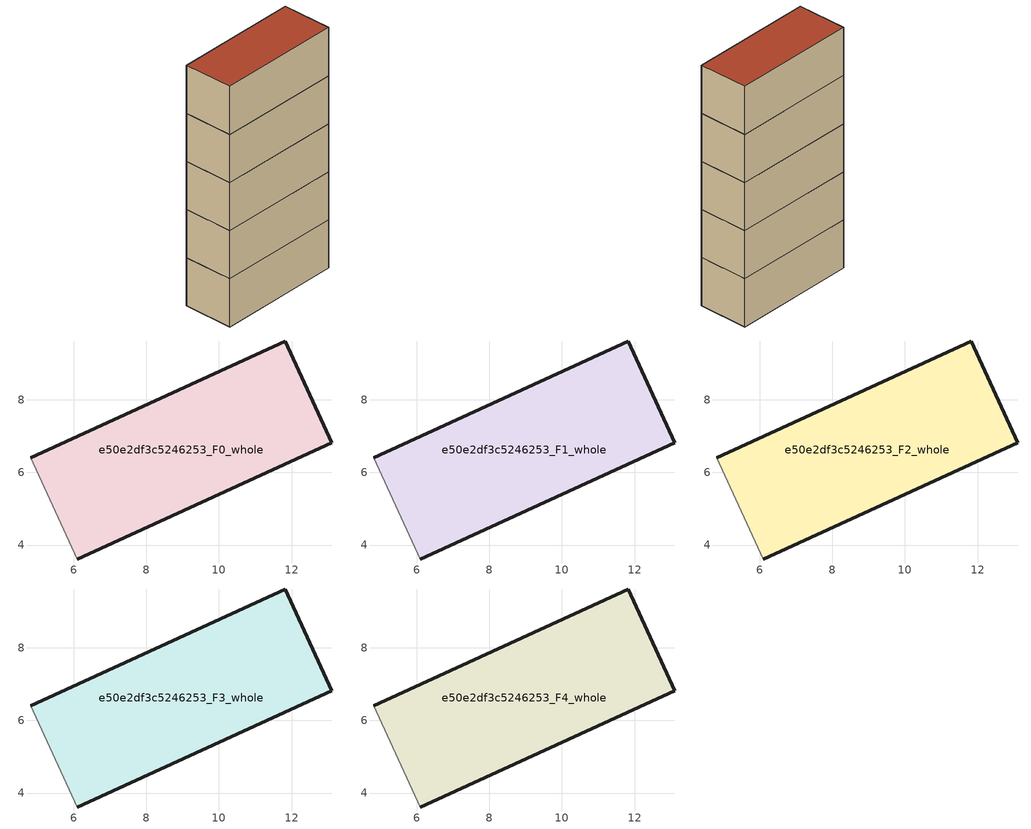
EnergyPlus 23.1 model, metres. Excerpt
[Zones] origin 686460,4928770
e50e2df3c5246253_F0_whole
 floor ground (EU_floor_Construction): 13.1,6.83 11.82,9.62 4.81,6.41 6.09,3.62 z0
 wall outside (EU_wall_Construction): 4.81,6.41 11.82,9.62 13.1,6.83 6.09,3.62 z0:3
 wall adiabatic (EU_wall_Construction): 6.09,3.62 4.81,6.41 z0:3
e50e2df3c5246253_F1_whole
 floor to e50e2df3c5246253_F0_whole (EU_floor_Construction): 13.1,6.83 11.82,9.62 4.81,6.41 6.09,3.62 z3
 wall outside (EU_wall_Construction): 4.81,6.41 11.82,9.62 13.1,6.83 6.09,3.62 z3:6
 wall adiabatic (EU_wall_Construction): 6.09,3.62 4.81,6.41 z3:6
e50e2df3c5246253_F2_whole
 floor to e50e2df3c5246253_F1_whole (EU_floor_Construction): 13.1,6.83 11.82,9.62 4.81,6.41 6.09,3.62 z6
 wall outside (EU_wall_Construction): 4.81,6.41 11.82,9.62 13.1,6.83 6.09,3.62 z6:9
 wall adiabatic (EU_wall_Construction): 6.09,3.62 4.81,6.41 z6:9
e50e2df3c5246253_F3_whole
 floor to e50e2df3c5246253_F2_whole (EU_floor_Construction): 13.1,6.83 11.82,9.62 4.81,6.41 6.09,3.62 z9
 wall outside (EU_wall_Construction): 4.81,6.41 11.82,9.62 13.1,6.83 6.09,3.62 z9:12
 wall adiabatic (EU_wall_Construction): 6.09,3.62 4.81,6.41 z9:12
e50e2df3c5246253_F4_whole
 floor to e50e2df3c5246253_F3_whole (EU_floor_Construction): 13.1,6.83 11.82,9.62 4.81,6.41 6.09,3.62 z12
 wall outside (EU_wall_Construction): 4.81,6.41 11.82,9.62 13.1,6.83 6.09,3.62 z12:15
 wall adiabatic (EU_wall_Construction): 6.09,3.62 4.81,6.41 z12:15
 roof outside (EU_roof_Construction): 11.82,9.62 13.1,6.83 6.09,3.62 4.81,6.41 z15
[Building]
EU S2 Campaign: North Axis=0; Terrain=City; Solar Distribution=FullExterior
[Site:Location]
Bologna: Latitude=44.5; Longitude=11.25; Time Zone=1; Elevation=37
[SizingPeriod:WeatherFileDays]
AnnualSizingPeriod: Begin Month=1; Begin Day of Month=1; End Month=12; End Day of Month=31; Day of Week for Start Day=Monday; Use Weather File Daylight Saving Period=No; Use Weather File Rain and Snow Indicators=No
[MATERIAL]
EU_InternalMass_Material: Roughness=MediumRough; Thickness=0.1; Conductivity=1; Density=1800; Specific Heat=900; Thermal Absorptance=0.9; Solar Absorptance=0.7; Visible Absorptance=0.7
[MATERIAL:NOMASS] Roughness=MediumRough; Thermal Absorptance=0.9; Solar Absorptance=0.7; Visible Absorptance=0.7
Name | Thermal Resistance
EU_wall_NoMass | 0.905828
EU_roof_NoMass | 0.37593
EU_floor_NoMass | 0.67114
[CONSTRUCTION]
EU_wall_Construction: EU_wall_NoMass
EU_roof_Construction: EU_roof_NoMass
EU_floor_Construction: EU_floor_NoMass
EU_InternalMass_Construction: EU_InternalMass_Material
[ZONE] Type=1; Multiplier=1; Ceiling Height=autocalculate; Floor Area=autocalculate; Part of Total Floor Area=Yes
Name | Volume
e50e2df3c5246253_F0_whole | 71.1672
e50e2df3c5246253_F1_whole; e50e2df3c5246253_F2_whole; e50e2df3c5246253_F3_whole; e50e2df3c5246253_F4_whole | 71.1665
[INTERNALMASS] Construction=EU_InternalMass_Construction; Surface Area=23.7225
Name | Zone or ZoneList
e50e2df3c5246253_F0_whole_EU_InternalMass | e50e2df3c5246253_F0_whole
e50e2df3c5246253_F1_whole_EU_InternalMass | e50e2df3c5246253_F1_whole
e50e2df3c5246253_F2_whole_EU_InternalMass | e50e2df3c5246253_F2_whole
e50e2df3c5246253_F3_whole_EU_InternalMass | e50e2df3c5246253_F3_whole
e50e2df3c5246253_F4_whole_EU_InternalMass | e50e2df3c5246253_F4_whole
[OTHEREQUIPMENT] Fuel Type=Electricity; Design Level Calculation Method=Watts/Area; Power per Zone Floor Area=1; Fraction Latent=0; Fraction Radiant=0; Fraction Lost=0; Carbon Dioxide Generation Rate=0; EndUse Subcategory=EU_Step8_InternalGains
Name | Zone or ZoneList or Space or SpaceList | Schedule
EU_Step8_InternalGain_e50e2df3c5246253_F0_whole_f000 | e50e2df3c5246253_F0_whole | EU_Step8_GainSchedule_e50e2df3c5246253_F0_whole_f000
EU_Step8_InternalGain_e50e2df3c5246253_F1_whole_f000 | e50e2df3c5246253_F1_whole | EU_Step8_GainSchedule_e50e2df3c5246253_F1_whole_f000
EU_Step8_InternalGain_e50e2df3c5246253_F2_whole_f000 | e50e2df3c5246253_F2_whole | EU_Step8_GainSchedule_e50e2df3c5246253_F2_whole_f000
EU_Step8_InternalGain_e50e2df3c5246253_F3_whole_f000 | e50e2df3c5246253_F3_whole | EU_Step8_GainSchedule_e50e2df3c5246253_F3_whole_f000
EU_Step8_InternalGain_e50e2df3c5246253_F4_whole_f000 | e50e2df3c5246253_F4_whole | EU_Step8_GainSchedule_e50e2df3c5246253_F4_whole_f000
[ZONEVENTILATION:DESIGNFLOWRATE] Schedule=EU_AlwaysOn; Design Flow Rate Calculation Method=AirChanges/Hour; Air Changes per Hour=0.73129; Ventilation Type=Natural; Fan Pressure Rise=0; Fan Total Efficiency=1; Constant Term Coefficient=1; Temperature Term Coefficient=0; Velocity Term Coefficient=0; Velocity Squared Term Coefficient=0; Minimum Indoor Temperature=-100; Maximum Indoor Temperature=100; Delta Temperature=-100; Minimum Outdoor Temperature=-100; Maximum Outdoor Temperature=100; Maximum Wind Speed=40
Name | Zone or ZoneList or Space or SpaceList
EU_ConstantAir_e50e2df3c5246253_F0_whole | e50e2df3c5246253_F0_whole
EU_ConstantAir_e50e2df3c5246253_F1_whole | e50e2df3c5246253_F1_whole
EU_ConstantAir_e50e2df3c5246253_F2_whole | e50e2df3c5246253_F2_whole
EU_ConstantAir_e50e2df3c5246253_F3_whole | e50e2df3c5246253_F3_whole
EU_ConstantAir_e50e2df3c5246253_F4_whole | e50e2df3c5246253_F4_whole
[HVACTEMPLATE:THERMOSTAT] Constant Heating Setpoint=20; Constant Cooling Setpoint=50
EU_HeatOnly_e50e2df3c5246253_F0_whole; EU_HeatOnly_e50e2df3c5246253_F1_whole; EU_HeatOnly_e50e2df3c5246253_F2_whole; EU_HeatOnly_e50e2df3c5246253_F3_whole; EU_HeatOnly_e50e2df3c5246253_F4_whole
[HVACTEMPLATE:ZONE:IDEALLOADSAIRSYSTEM] System Availability Schedule=EU_AlwaysOn; Maximum Heating Supply Air Temperature=50; Minimum Cooling Supply Air Temperature=13; Maximum Heating Supply Air Humidity Ratio=0.0156; Minimum Cooling Supply Air Humidity Ratio=0.0077; Heating Limit=NoLimit; Cooling Limit=NoLimit; Heating Availability Schedule=EU_AlwaysOn; Cooling Availability Schedule=EU_CoolingOff; Dehumidification Control Type=ConstantSensibleHeatRatio; Cooling Sensible Heat Ratio=0.7; Dehumidification Setpoint=60; Humidification Control Type=None; Humidification Setpoint=30; Outdoor Air Method=None; Outdoor Air Flow Rate per Person=0.00944; Outdoor Air Flow Rate per Zone Floor Area=0; Outdoor Air Flow Rate per Zone=0; Demand Controlled Ventilation Type=None; Outdoor Air Economizer Type=NoEconomizer; Heat Recovery Type=None; Sensible Heat Recovery Effectiveness=0.7; Latent Heat Recovery Effectiveness=0.65
Name | Template Thermostat
e50e2df3c5246253_F0_whole | EU_HeatOnly_e50e2df3c5246253_F0_whole
e50e2df3c5246253_F1_whole | EU_HeatOnly_e50e2df3c5246253_F1_whole
e50e2df3c5246253_F2_whole | EU_HeatOnly_e50e2df3c5246253_F2_whole
e50e2df3c5246253_F3_whole | EU_HeatOnly_e50e2df3c5246253_F3_whole
e50e2df3c5246253_F4_whole | EU_HeatOnly_e50e2df3c5246253_F4_whole
[SIZING:ZONE] Zone Cooling Design Supply Air Temperature Input Method=SupplyAirTemperature; Zone Cooling Design Supply Air Temperature=13; Zone Heating Design Supply Air Temperature Input Method=SupplyAirTemperature; Zone Heating Design Supply Air Temperature=50; Zone Cooling Design Supply Air Humidity Ratio=0.008; Zone Heating Design Supply Air Humidity Ratio=0.008; Cooling Design Air Flow Method=DesignDay; Cooling Design Air Flow Rate=0; Cooling Minimum Air Flow per Zone Floor Area=0.000762; Cooling Minimum Air Flow=0; Cooling Minimum Air Flow Fraction=0.2; Heating Design Air Flow Method=DesignDay; Heating Design Air Flow Rate=0; Heating Maximum Air Flow per Zone Floor Area=0.002032; Heating Maximum Air Flow=0.141576; Heating Maximum Air Flow Fraction=0.3; Account for Dedicated Outdoor Air System=No; Dedicated Outdoor Air System Control Strategy=NeutralSupplyAir; Dedicated Outdoor Air Low Setpoint Temperature for Design=autosize; Dedicated Outdoor Air High Setpoint Temperature for Design=autosize; Zone Load Sizing Method=Sensible Load Only No Latent Load; Zone Latent Cooling Design Supply Air Humidity Ratio Input Method=HumidityRatioDifference; Zone Cooling Design Supply Air Humidity Ratio Difference=0.005; Zone Latent Heating Design Supply Air Humidity Ratio Input Method=HumidityRatioDifference; Zone Humidification Design Supply Air Humidity Ratio Difference=0.005
e50e2df3c5246253_F0_whole; e50e2df3c5246253_F1_whole; e50e2df3c5246253_F2_whole; e50e2df3c5246253_F3_whole; e50e2df3c5246253_F4_whole
[SCHEDULE:CONSTANT]
Name | Hourly Value
EU_AlwaysOn | 1
EU_CoolingOff | 0
[SCHEDULE:FILE] Column Number=1; Rows to Skip at Top=0; Number of Hours of Data=8760; Column Separator=Comma; Interpolate to Timestep=No; Minutes per Item=60; Adjust Schedule for Daylight Savings=Yes
Name | File
EU_Step8_GainSchedule_e50e2df3c5246253_F0_whole_f000 | ../../schedules/e50e2df3c5246253/e50e2df3c5246253_F0_whole_f000_gain.csv
EU_Step8_GainSchedule_e50e2df3c5246253_F1_whole_f000 | ../../schedules/e50e2df3c5246253/e50e2df3c5246253_F1_whole_f000_gain.csv
EU_Step8_GainSchedule_e50e2df3c5246253_F2_whole_f000 | ../../schedules/e50e2df3c5246253/e50e2df3c5246253_F2_whole_f000_gain.csv
EU_Step8_GainSchedule_e50e2df3c5246253_F3_whole_f000 | ../../schedules/e50e2df3c5246253/e50e2df3c5246253_F3_whole_f000_gain.csv
EU_Step8_GainSchedule_e50e2df3c5246253_F4_whole_f000 | ../../schedules/e50e2df3c5246253/e50e2df3c5246253_F4_whole_f000_gain.csv
